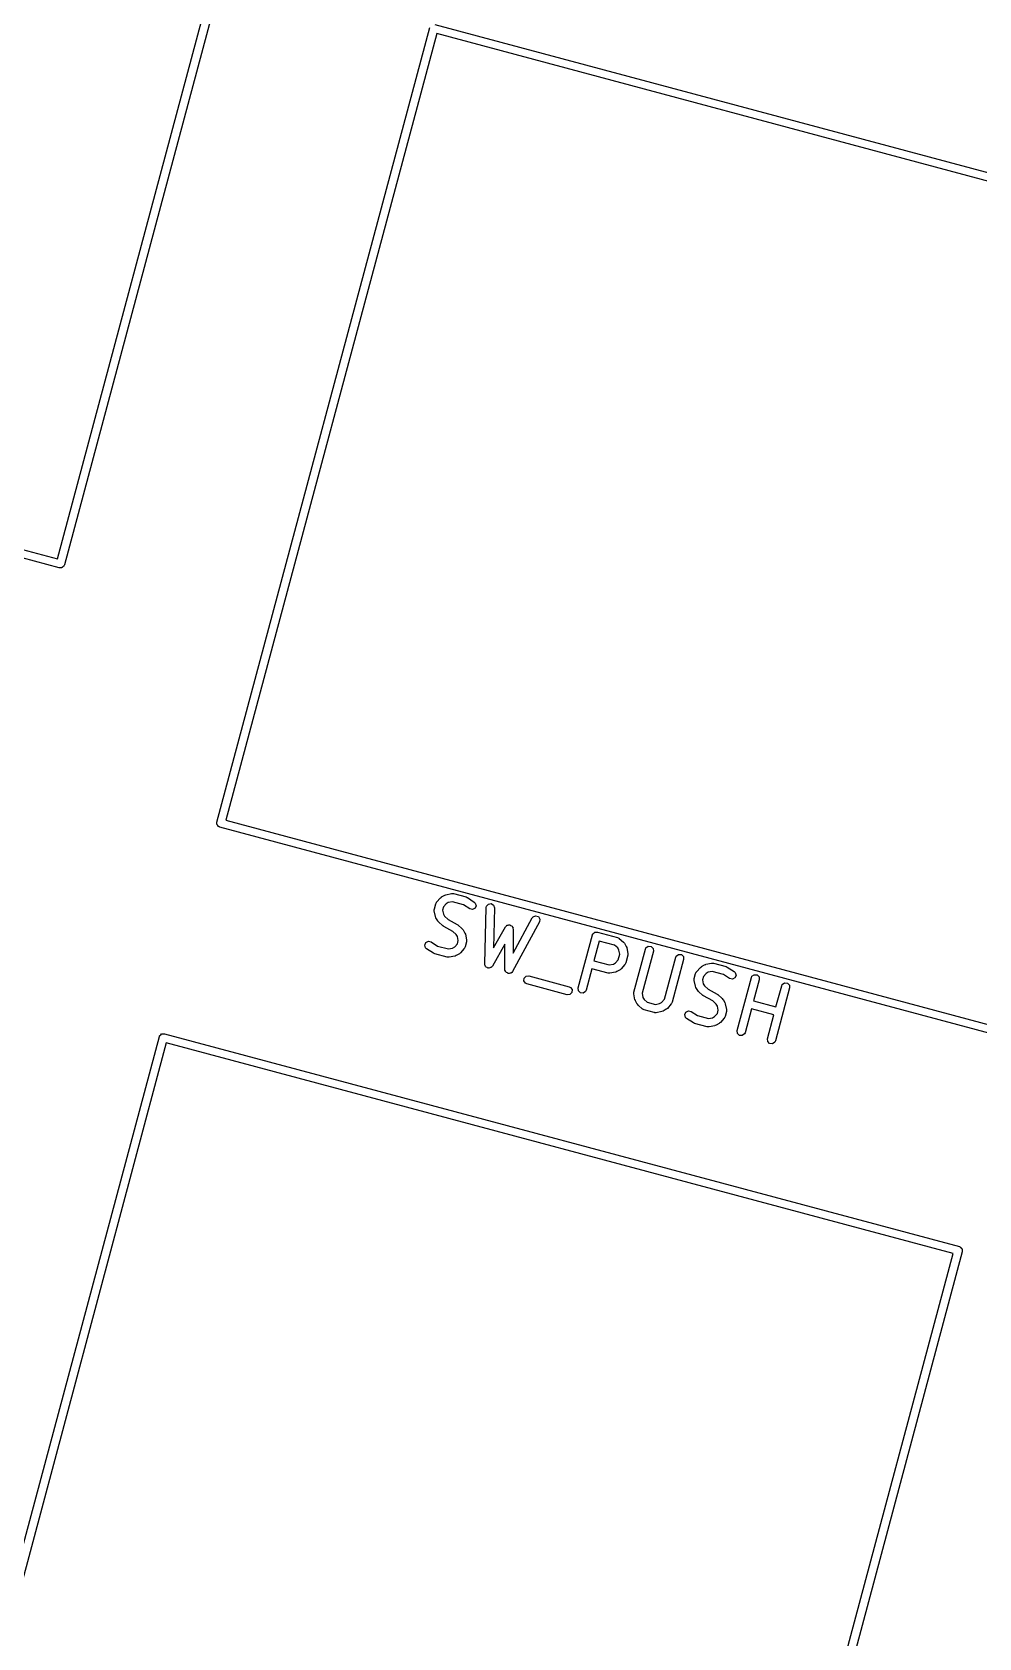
# Model space of a CAD drawing. Extents: x 43 to 269, y -130 to -26.
# Drawn here: x 120.47 to 137.72, y -91.86 to -62.58 of the extents above; entities that cross this region are included whole.
import ezdxf

# ---------------------------------------------------------------- set-up
doc = ezdxf.new("R2010")
doc.units = 0
doc.layers.add('BLACK', color=7, linetype='CONTINUOUS')

msp = doc.modelspace()

# ---------------------------------------------------------------- linework, layer by layer
at = {"layer": 'BLACK', "linetype": 'CONTINUOUS'}
for p, q in [((120.927, -72.1812), (124.771, -57.8372)), ((124.935, -57.8036), (121.053, -72.2925)), ((123.834, -76.982), (127.716, -62.4931)), ((127.841, -62.6044), (123.998, -76.9484)), ((127.808, -62.4401), (142.297, -66.3224)), ((142.185, -66.4479), (127.841, -62.6044)), ((120.961, -72.3455), (106.472, -68.4632)), ((106.583, -68.3377), (120.927, -72.1812)), ((121.042, -72.3161), (121.026, -72.3272)), ((121.046, -72.3071), (121.042, -72.3161)), ((121.048, -72.3047), (121.046, -72.3071)), ((121.053, -72.2925), (121.048, -72.3014)), ((121.048, -72.3014), (121.048, -72.3047)), ((120.98, -72.3438), (120.961, -72.3455)), ((121, -72.3455), (120.98, -72.3438)), ((121.005, -72.3416), (121, -72.3455)), ((121.012, -72.341), (121.005, -72.3416)), ((121.026, -72.3272), (121.012, -72.341)), ((123.835, -77.0014), (123.834, -76.982)), ((123.834, -77.0208), (123.835, -77.0014)), ((123.998, -76.9484), (138.342, -80.7919)), ((123.838, -77.0264), (123.834, -77.0208)), ((123.838, -77.0331), (123.838, -77.0264)), ((123.852, -77.0469), (123.838, -77.0331)), ((123.863, -77.0629), (123.852, -77.0469)), ((123.872, -77.0671), (123.863, -77.0629)), ((123.874, -77.0694), (123.872, -77.0671)), ((123.878, -77.0697), (123.874, -77.0694)), ((123.887, -77.0739), (123.878, -77.0697)), ((138.376, -80.9562), (123.887, -77.0739)), ((127.822, -78.4731), (127.833, -78.4495)), ((127.833, -78.4495), (127.836, -78.4469)), ((127.836, -78.4469), (127.838, -78.4428)), ((127.838, -78.4428), (127.909, -78.3631)), ((127.909, -78.3631), (127.926, -78.3492)), ((127.926, -78.3492), (127.927, -78.3479)), ((127.927, -78.3479), (127.986, -78.3142)), ((127.986, -78.3142), (128.007, -78.3066)), ((128.007, -78.3066), (128.008, -78.3057)), ((128.008, -78.3057), (128.112, -78.2844)), ((128.05, -78.4502), (128.013, -78.4717)), ((128.125, -78.4349), (128.05, -78.4502)), ((128.112, -78.2844), (128.138, -78.2836)), ((128.326, -78.4888), (128.125, -78.4349)), ((128.138, -78.2836), (128.142, -78.2858)), ((128.142, -78.2858), (128.147, -78.2854)), ((128.147, -78.2854), (128.377, -78.347)), ((128.377, -78.347), (128.397, -78.3565)), ((128.397, -78.3565), (128.399, -78.3569)), ((128.399, -78.3569), (128.524, -78.4398)), ((128.524, -78.4398), (128.543, -78.4578)), ((128.543, -78.4578), (128.558, -78.5069)), ((127.795, -78.5735), (127.797, -78.5696)), ((127.796, -78.5996), (127.795, -78.5735)), ((127.817, -78.7039), (127.796, -78.5996)), ((127.797, -78.5651), (127.822, -78.4731)), ((127.797, -78.5696), (127.797, -78.5651)), ((127.818, -78.7053), (127.817, -78.7039)), ((127.826, -78.7263), (127.818, -78.7053)), ((127.86, -78.7847), (127.826, -78.7263)), ((127.962, -78.529), (127.947, -78.5868)), ((127.947, -78.5868), (127.962, -78.6619)), ((128.013, -78.4717), (127.962, -78.529)), ((127.962, -78.6619), (127.983, -78.6991)), ((127.983, -78.6991), (128.048, -78.7562)), ((128.048, -78.7562), (128.212, -78.8475)), ((128.442, -78.565), (128.326, -78.4888)), ((128.492, -78.5769), (128.442, -78.565)), ((128.538, -78.554), (128.492, -78.5769)), ((128.558, -78.5069), (128.538, -78.554)), ((128.714, -79.5682), (128.742, -78.5406)), ((128.742, -78.5406), (128.748, -78.5151)), ((128.748, -78.5151), (128.782, -78.4767)), ((128.782, -78.4767), (128.832, -78.4692)), ((128.832, -78.4692), (128.876, -78.4961)), ((128.892, -78.5448), (128.872, -79.2753)), ((128.876, -78.4961), (128.892, -78.5448)), ((129.232, -79.3717), (129.579, -78.7289)), ((129.579, -78.7289), (129.595, -78.7085)), ((129.595, -78.7085), (129.643, -78.6896)), ((129.643, -78.6896), (129.692, -78.7058)), ((129.692, -78.7058), (129.719, -78.7495)), ((129.719, -78.7495), (129.711, -78.8002)), ((127.861, -78.7857), (127.86, -78.7847)), ((127.875, -78.8033), (127.861, -78.7857)), ((127.954, -78.8739), (127.875, -78.8033)), ((127.958, -78.8752), (127.954, -78.8739)), ((127.968, -78.8834), (127.958, -78.8752)), ((128.132, -78.9747), (127.968, -78.8834)), ((128.197, -79.0318), (128.132, -78.9747)), ((128.218, -79.069), (128.197, -79.0318)), ((128.212, -78.8475), (128.222, -78.8557)), ((128.222, -78.8557), (128.226, -78.857)), ((128.226, -78.857), (128.305, -78.9276)), ((128.305, -78.9276), (128.319, -78.9452)), ((128.319, -78.9452), (128.32, -78.9462)), ((128.32, -78.9462), (128.354, -79.0046)), ((128.354, -79.0046), (128.362, -79.0256)), ((128.362, -79.0256), (128.363, -79.027)), ((128.363, -79.027), (128.384, -79.1313)), ((128.872, -79.2753), (129.092, -78.8922)), ((129.092, -78.8922), (129.109, -78.8722)), ((129.109, -78.8722), (129.116, -78.8699)), ((129.116, -78.8699), (129.12, -78.8646)), ((129.12, -78.8646), (129.139, -78.8613)), ((129.139, -78.8613), (129.157, -78.8546)), ((129.157, -78.8546), (129.164, -78.8569)), ((129.164, -78.8569), (129.17, -78.8558)), ((129.17, -78.8558), (129.187, -78.8655)), ((129.187, -78.8655), (129.206, -78.8721)), ((129.206, -78.8721), (129.209, -78.878)), ((129.209, -78.878), (129.215, -78.8815)), ((129.215, -78.8815), (129.222, -78.8997)), ((129.711, -78.8002), (129.222, -79.7045)), ((129.222, -78.8997), (129.231, -78.9165)), ((129.231, -78.9165), (129.23, -78.9233)), ((129.23, -78.9233), (129.232, -78.9297)), ((129.232, -78.9297), (129.232, -79.3717)), ((130.418, -80.0069), (130.677, -79.0409)), ((130.677, -79.0409), (130.681, -79.032)), ((130.681, -79.0287), (130.684, -79.0263)), ((130.681, -79.032), (130.681, -79.0287)), ((130.684, -79.0263), (130.688, -79.0173)), ((130.688, -79.0173), (130.704, -79.0062)), ((130.704, -79.0062), (130.718, -78.9924)), ((130.718, -78.9924), (130.724, -78.9918)), ((130.724, -78.9918), (130.73, -78.9879)), ((130.73, -78.9879), (130.749, -78.9896)), ((130.749, -78.9896), (130.769, -78.9879)), ((130.769, -78.9879), (131.137, -79.0865)), ((127.622, -79.224), (127.642, -79.1769)), ((127.637, -79.2732), (127.622, -79.224)), ((127.656, -79.2911), (127.637, -79.2732)), ((127.642, -79.1769), (127.688, -79.154)), ((127.781, -79.374), (127.656, -79.2911)), ((127.688, -79.154), (127.738, -79.1659)), ((127.738, -79.1659), (127.854, -79.2421)), ((127.854, -79.2421), (128.055, -79.296)), ((128.055, -79.296), (128.13, -79.2807)), ((128.13, -79.2807), (128.167, -79.2592)), ((128.167, -79.2592), (128.218, -79.2019)), ((128.233, -79.1441), (128.218, -79.069)), ((128.218, -79.2019), (128.233, -79.1441)), ((128.342, -79.2881), (128.271, -79.3678)), ((128.344, -79.284), (128.342, -79.2881)), ((128.347, -79.2814), (128.344, -79.284)), ((128.358, -79.2578), (128.347, -79.2814)), ((128.383, -79.1658), (128.358, -79.2578)), ((128.385, -79.1574), (128.383, -79.1613)), ((128.383, -79.1613), (128.383, -79.1658)), ((128.384, -79.1313), (128.385, -79.1574)), ((129.082, -79.2108), (128.854, -79.6077)), ((129.081, -79.6688), (129.082, -79.2108)), ((130.802, -79.1522), (130.705, -79.5133)), ((131.081, -79.2268), (130.802, -79.1522)), ((131.138, -79.2776), (131.081, -79.2268)), ((131.137, -79.0865), (131.16, -79.0975)), ((131.159, -79.3149), (131.138, -79.2776)), ((131.175, -79.3899), (131.159, -79.3149)), ((131.16, -79.0975), (131.163, -79.1012)), ((131.163, -79.1012), (131.167, -79.1028)), ((131.167, -79.1028), (131.247, -79.1735)), ((131.247, -79.1735), (131.261, -79.191)), ((131.261, -79.191), (131.262, -79.1921)), ((131.262, -79.1921), (131.295, -79.2504)), ((131.295, -79.2504), (131.303, -79.2715)), ((131.303, -79.2715), (131.304, -79.2729)), ((131.304, -79.2729), (131.325, -79.3772)), ((131.433, -80.0817), (131.643, -79.2998)), ((131.788, -79.3386), (131.583, -80.1034)), ((131.643, -79.2998), (131.654, -79.2761)), ((131.654, -79.2761), (131.696, -79.2467)), ((131.696, -79.2467), (131.747, -79.2512)), ((131.747, -79.2512), (131.783, -79.2875)), ((131.783, -79.2875), (131.788, -79.3386)), ((127.783, -79.3744), (127.781, -79.374)), ((127.803, -79.3839), (127.783, -79.3744)), ((128.033, -79.4455), (127.803, -79.3839)), ((128.038, -79.4451), (128.033, -79.4455)), ((128.042, -79.4473), (128.038, -79.4451)), ((128.068, -79.4465), (128.042, -79.4473)), ((128.172, -79.4252), (128.068, -79.4465)), ((128.173, -79.4243), (128.172, -79.4252)), ((128.194, -79.4167), (128.173, -79.4243)), ((128.253, -79.383), (128.194, -79.4167)), ((128.254, -79.3817), (128.253, -79.383)), ((128.271, -79.3678), (128.254, -79.3817)), ((128.716, -79.5756), (128.714, -79.5682)), ((128.715, -79.5834), (128.716, -79.5756)), ((128.724, -79.5993), (128.715, -79.5834)), ((128.73, -79.6168), (128.724, -79.5993)), ((128.736, -79.621), (128.73, -79.6168)), ((128.74, -79.6278), (128.736, -79.621)), ((128.758, -79.6341), (128.74, -79.6278)), ((128.773, -79.6437), (128.758, -79.6341)), ((128.824, -79.6362), (128.806, -79.6389)), ((128.829, -79.6304), (128.824, -79.6362)), ((128.837, -79.6277), (128.829, -79.6304)), ((128.854, -79.6077), (128.837, -79.6277)), ((130.705, -79.5133), (130.984, -79.5879)), ((130.984, -79.5879), (131.059, -79.5725)), ((131.059, -79.5725), (131.096, -79.551)), ((131.096, -79.551), (131.147, -79.4937)), ((131.147, -79.4937), (131.175, -79.3899)), ((131.271, -79.58), (131.2, -79.6596)), ((131.273, -79.5758), (131.271, -79.58)), ((131.276, -79.5732), (131.273, -79.5758)), ((131.287, -79.5496), (131.276, -79.5732)), ((131.324, -79.4116), (131.287, -79.5496)), ((131.326, -79.4032), (131.324, -79.4072)), ((131.324, -79.4072), (131.324, -79.4116)), ((131.325, -79.3772), (131.326, -79.4032)), ((131.99, -80.2125), (132.195, -79.4477)), ((132.34, -79.4865), (132.13, -80.2684)), ((132.195, -79.4477), (132.206, -79.424)), ((132.206, -79.424), (132.248, -79.3946)), ((132.248, -79.3946), (132.299, -79.3991)), ((132.299, -79.3991), (132.335, -79.4354)), ((132.335, -79.4354), (132.34, -79.4865)), ((132.576, -79.7122), (132.646, -79.6325)), ((132.646, -79.6325), (132.664, -79.6186)), ((132.664, -79.6186), (132.665, -79.6174)), ((132.665, -79.6174), (132.723, -79.5837)), ((132.723, -79.5837), (132.744, -79.576)), ((132.744, -79.576), (132.746, -79.5752)), ((132.746, -79.5752), (132.85, -79.5538)), ((132.85, -79.5538), (132.876, -79.5531)), ((132.876, -79.5531), (132.88, -79.5552)), ((132.88, -79.5552), (132.884, -79.5548)), ((132.884, -79.5548), (133.114, -79.6165)), ((133.114, -79.6165), (133.135, -79.6259)), ((133.135, -79.6259), (133.136, -79.6263)), ((133.136, -79.6263), (133.262, -79.7093)), ((128.781, -79.6426), (128.773, -79.6437)), ((128.789, -79.6453), (128.781, -79.6426)), ((128.806, -79.6389), (128.789, -79.6453)), ((129.084, -79.6762), (129.081, -79.6688)), ((129.083, -79.6839), (129.084, -79.6762)), ((129.093, -79.6997), (129.083, -79.6839)), ((129.099, -79.717), (129.093, -79.6997)), ((129.106, -79.7209), (129.099, -79.717)), ((129.11, -79.7276), (129.106, -79.7209)), ((129.127, -79.7335), (129.11, -79.7276)), ((129.143, -79.7427), (129.127, -79.7335)), ((129.151, -79.7413), (129.143, -79.7427)), ((129.159, -79.7438), (129.151, -79.7413)), ((129.176, -79.737), (129.159, -79.7438)), ((129.194, -79.7339), (129.176, -79.737)), ((129.199, -79.7278), (129.194, -79.7339)), ((129.206, -79.7249), (129.199, -79.7278)), ((129.222, -79.7045), (129.206, -79.7249)), ((129.427, -79.8789), (129.432, -79.8278)), ((129.457, -79.9209), (129.427, -79.8789)), ((129.432, -79.8278), (129.468, -79.7915)), ((129.48, -79.9319), (129.457, -79.9209)), ((129.468, -79.7915), (129.519, -79.787)), ((129.519, -79.787), (130.255, -79.9842)), ((130.667, -79.6582), (130.563, -80.0457)), ((130.962, -79.7374), (130.667, -79.6582)), ((130.967, -79.737), (130.962, -79.7374)), ((130.971, -79.7391), (130.967, -79.737)), ((130.997, -79.7384), (130.971, -79.7391)), ((131.101, -79.717), (130.997, -79.7384)), ((131.102, -79.7162), (131.101, -79.717)), ((131.123, -79.7085), (131.102, -79.7162)), ((131.182, -79.6748), (131.123, -79.7085)), ((131.183, -79.6736), (131.182, -79.6748)), ((131.2, -79.6596), (131.183, -79.6736)), ((132.533, -79.843), (132.535, -79.839)), ((132.534, -79.869), (132.533, -79.843)), ((132.555, -79.9733), (132.534, -79.869)), ((132.535, -79.8346), (132.559, -79.7426)), ((132.535, -79.839), (132.535, -79.8346)), ((132.559, -79.7426), (132.57, -79.719)), ((132.57, -79.719), (132.574, -79.7164)), ((132.574, -79.7164), (132.576, -79.7122)), ((132.7, -79.7985), (132.684, -79.8563)), ((132.684, -79.8563), (132.699, -79.9313)), ((132.75, -79.7412), (132.7, -79.7985)), ((132.788, -79.7197), (132.75, -79.7412)), ((132.863, -79.7043), (132.788, -79.7197)), ((133.064, -79.7582), (132.863, -79.7043)), ((133.179, -79.8345), (133.064, -79.7582)), ((133.229, -79.8464), (133.179, -79.8345)), ((133.275, -79.8234), (133.229, -79.8464)), ((133.262, -79.7093), (133.281, -79.7272)), ((133.296, -79.7764), (133.275, -79.8234)), ((133.281, -79.7272), (133.296, -79.7764)), ((133.316, -80.7833), (133.575, -79.8174)), ((133.575, -79.8174), (133.586, -79.7938)), ((133.586, -79.7938), (133.628, -79.7644)), ((133.719, -79.8562), (133.616, -80.2437)), ((133.628, -79.7644), (133.679, -79.7688)), ((133.679, -79.7688), (133.715, -79.8051)), ((133.715, -79.8051), (133.719, -79.8562)), ((134.138, -79.9417), (134.18, -79.9123)), ((134.18, -79.9123), (134.231, -79.9167)), ((134.231, -79.9167), (134.267, -79.953)), ((130.216, -80.1291), (129.48, -79.9319)), ((130.267, -80.1246), (130.216, -80.1291)), ((130.255, -79.9842), (130.279, -79.9952)), ((130.304, -80.0883), (130.267, -80.1246)), ((130.279, -79.9952), (130.308, -80.0372)), ((130.308, -80.0372), (130.304, -80.0883)), ((130.422, -80.058), (130.418, -80.0069)), ((130.459, -80.0942), (130.422, -80.058)), ((130.51, -80.0987), (130.459, -80.0942)), ((130.552, -80.0693), (130.51, -80.0987)), ((130.563, -80.0457), (130.552, -80.0693)), ((131.431, -80.0901), (131.434, -80.0862)), ((131.432, -80.1161), (131.431, -80.0901)), ((131.453, -80.2205), (131.432, -80.1161)), ((131.434, -80.0862), (131.433, -80.0817)), ((131.454, -80.2219), (131.453, -80.2205)), ((131.462, -80.2429), (131.454, -80.2219)), ((131.583, -80.1034), (131.598, -80.1785)), ((131.598, -80.1785), (131.62, -80.2157)), ((131.62, -80.2157), (131.677, -80.2665)), ((131.939, -80.2698), (131.99, -80.2125)), ((132.556, -79.9747), (132.555, -79.9733)), ((132.564, -79.9958), (132.556, -79.9747)), ((132.597, -80.0541), (132.564, -79.9958)), ((132.598, -80.0552), (132.597, -80.0541)), ((132.612, -80.0727), (132.598, -80.0552)), ((132.692, -80.1434), (132.612, -80.0727)), ((132.695, -80.1447), (132.692, -80.1434)), ((132.705, -80.1528), (132.695, -80.1447)), ((132.699, -79.9313), (132.721, -79.9686)), ((132.87, -80.2441), (132.705, -80.1528)), ((132.721, -79.9686), (132.785, -80.0257)), ((132.785, -80.0257), (132.95, -80.117)), ((132.95, -80.117), (132.96, -80.1251)), ((132.96, -80.1251), (132.963, -80.1264)), ((132.963, -80.1264), (133.043, -80.1971)), ((133.043, -80.1971), (133.057, -80.2146)), ((133.057, -80.2146), (133.058, -80.2157)), ((133.058, -80.2157), (133.092, -80.274)), ((134.271, -80.0041), (134.013, -80.97)), ((134.023, -80.3528), (134.127, -79.9653)), ((134.127, -79.9653), (134.138, -79.9417)), ((134.267, -79.953), (134.271, -80.0041)), ((131.496, -80.3012), (131.462, -80.2429)), ((131.497, -80.3023), (131.496, -80.3012)), ((131.511, -80.3199), (131.497, -80.3023)), ((131.591, -80.3905), (131.511, -80.3199)), ((131.595, -80.3922), (131.591, -80.3905)), ((131.597, -80.3958), (131.595, -80.3922)), ((131.621, -80.4068), (131.597, -80.3958)), ((131.805, -80.4561), (131.621, -80.4068)), ((131.677, -80.2665), (131.827, -80.3067)), ((131.809, -80.4557), (131.805, -80.4561)), ((131.813, -80.4579), (131.809, -80.4557)), ((131.839, -80.4572), (131.813, -80.4579)), ((131.827, -80.3067), (131.902, -80.2913)), ((131.944, -80.4358), (131.839, -80.4572)), ((131.902, -80.2913), (131.939, -80.2698)), ((131.945, -80.435), (131.944, -80.4358)), ((131.966, -80.4273), (131.945, -80.435)), ((132.024, -80.3936), (131.966, -80.4273)), ((132.025, -80.3924), (132.024, -80.3936)), ((132.043, -80.3784), (132.025, -80.3924)), ((132.114, -80.2988), (132.043, -80.3784)), ((132.115, -80.2946), (132.114, -80.2988)), ((132.119, -80.292), (132.115, -80.2946)), ((132.13, -80.2684), (132.119, -80.292)), ((132.36, -80.4934), (132.38, -80.4463)), ((132.374, -80.5426), (132.36, -80.4934)), ((132.38, -80.4463), (132.426, -80.4234)), ((132.426, -80.4234), (132.476, -80.4353)), ((132.476, -80.4353), (132.591, -80.5116)), ((132.591, -80.5116), (132.793, -80.5655)), ((132.934, -80.3012), (132.87, -80.2441)), ((132.905, -80.5286), (132.956, -80.4713)), ((132.956, -80.3385), (132.934, -80.3012)), ((132.971, -80.4135), (132.956, -80.3385)), ((132.956, -80.4713), (132.971, -80.4135)), ((133.092, -80.274), (133.099, -80.2951)), ((133.121, -80.4352), (133.096, -80.5272)), ((133.099, -80.2951), (133.1, -80.2965)), ((133.1, -80.2965), (133.122, -80.4008)), ((133.122, -80.4268), (133.12, -80.4308)), ((133.12, -80.4308), (133.121, -80.4352)), ((133.122, -80.4008), (133.122, -80.4268)), ((133.577, -80.3886), (133.461, -80.8221)), ((133.984, -80.4977), (133.577, -80.3886)), ((133.616, -80.2437), (134.023, -80.3528)), ((133.868, -80.9312), (133.984, -80.4977)), ((132.393, -80.5605), (132.374, -80.5426)), ((132.519, -80.6435), (132.393, -80.5605)), ((132.52, -80.6439), (132.519, -80.6435)), ((132.541, -80.6533), (132.52, -80.6439)), ((132.771, -80.715), (132.541, -80.6533)), ((132.775, -80.7146), (132.771, -80.715)), ((132.779, -80.7167), (132.775, -80.7146)), ((132.805, -80.716), (132.779, -80.7167)), ((132.793, -80.5655), (132.868, -80.5501)), ((132.91, -80.6946), (132.805, -80.716)), ((132.868, -80.5501), (132.905, -80.5286)), ((132.911, -80.6938), (132.91, -80.6946)), ((132.932, -80.6861), (132.911, -80.6938)), ((132.99, -80.6524), (132.932, -80.6861)), ((132.991, -80.6512), (132.99, -80.6524)), ((133.009, -80.6373), (132.991, -80.6512)), ((133.08, -80.5576), (133.009, -80.6373)), ((133.081, -80.5534), (133.08, -80.5576)), ((133.085, -80.5508), (133.081, -80.5534)), ((133.096, -80.5272), (133.085, -80.5508)), ((133.32, -80.8344), (133.316, -80.7833)), ((118.903, -95.3829), (122.785, -80.894)), ((122.911, -81.0053), (119.067, -95.3493)), ((122.785, -80.894), (122.79, -80.8851)), ((122.79, -80.8817), (122.792, -80.8794)), ((122.79, -80.8851), (122.79, -80.8817)), ((122.792, -80.8794), (122.796, -80.8704)), ((122.796, -80.8704), (122.812, -80.8592)), ((122.812, -80.8592), (122.826, -80.8455)), ((122.826, -80.8455), (122.833, -80.8449)), ((122.833, -80.8449), (122.838, -80.841)), ((122.838, -80.841), (122.858, -80.8427)), ((122.858, -80.8427), (122.877, -80.841)), ((122.877, -80.841), (137.366, -84.7233)), ((137.255, -84.8488), (122.911, -81.0053)), ((133.356, -80.8707), (133.32, -80.8344)), ((133.408, -80.8752), (133.356, -80.8707)), ((133.45, -80.8457), (133.408, -80.8752)), ((133.461, -80.8221), (133.45, -80.8457)), ((133.872, -80.9823), (133.868, -80.9312)), ((133.908, -81.0186), (133.872, -80.9823)), ((133.96, -81.0231), (133.908, -81.0186)), ((134.002, -80.9936), (133.96, -81.0231)), ((134.013, -80.97), (134.002, -80.9936)), ((133.411, -99.1928), (137.255, -84.8488)), ((137.419, -84.8151), (133.537, -99.304)), ((137.366, -84.7233), (137.375, -84.7275)), ((137.375, -84.7275), (137.378, -84.7277)), ((137.378, -84.7277), (137.381, -84.7301)), ((137.381, -84.7301), (137.39, -84.7343)), ((137.39, -84.7343), (137.401, -84.7502)), ((137.401, -84.7502), (137.415, -84.764)), ((137.415, -84.764), (137.415, -84.7708)), ((137.415, -84.7708), (137.419, -84.7763)), ((137.419, -84.7763), (137.417, -84.7957)), ((137.417, -84.7957), (137.419, -84.8151))]:
    msp.add_line(p, q, dxfattribs=at)

doc.saveas('drawing.dxf')
